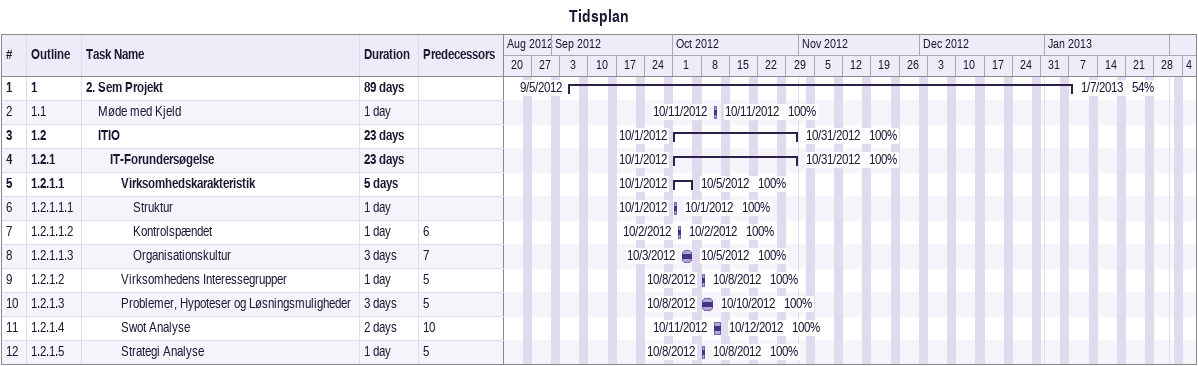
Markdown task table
Tidsplan

| ID | WBS | Task | Duration | Start | Finish | Predecessors | % complete |
|---|---|---|---|---|---|---|---|
| 1 | 1 | **2. Sem Projekt** | 89d | 2012-09-05 | 2013-01-07 |  | 54 |
| 2 | 1.1 | Møde med Kjeld | 1d | 2012-10-11 | 2012-10-11 |  | 100 |
| 3 | 1.2 | **ITIO** | 23d | 2012-10-01 | 2012-10-31 |  | 100 |
| 4 | 1.2.1 | **IT-Forundersøgelse** | 23d | 2012-10-01 | 2012-10-31 |  | 100 |
| 5 | 1.2.1.1 | **Virksomhedskarakteristik** | 5d | 2012-10-01 | 2012-10-05 |  | 100 |
| 6 | 1.2.1.1.1 | Struktur | 1d | 2012-10-01 | 2012-10-01 |  | 100 |
| 7 | 1.2.1.1.2 | Kontrolspændet | 1d | 2012-10-02 | 2012-10-02 | 6 | 100 |
| 8 | 1.2.1.1.3 | Organisationskultur | 3d | 2012-10-03 | 2012-10-05 | 7 | 100 |
| 9 | 1.2.1.2 | Virksomhedens Interessegrupper | 1d | 2012-10-08 | 2012-10-08 | 5 | 100 |
| 10 | 1.2.1.3 | Problemer, Hypoteser og Løsningsmuligheder | 3d | 2012-10-08 | 2012-10-10 | 5 | 100 |
| 11 | 1.2.1.4 | Swot Analyse | 2d | 2012-10-11 | 2012-10-12 | 10 | 100 |
| 12 | 1.2.1.5 | Strategi Analyse | 1d | 2012-10-08 | 2012-10-08 | 5 | 100 |
